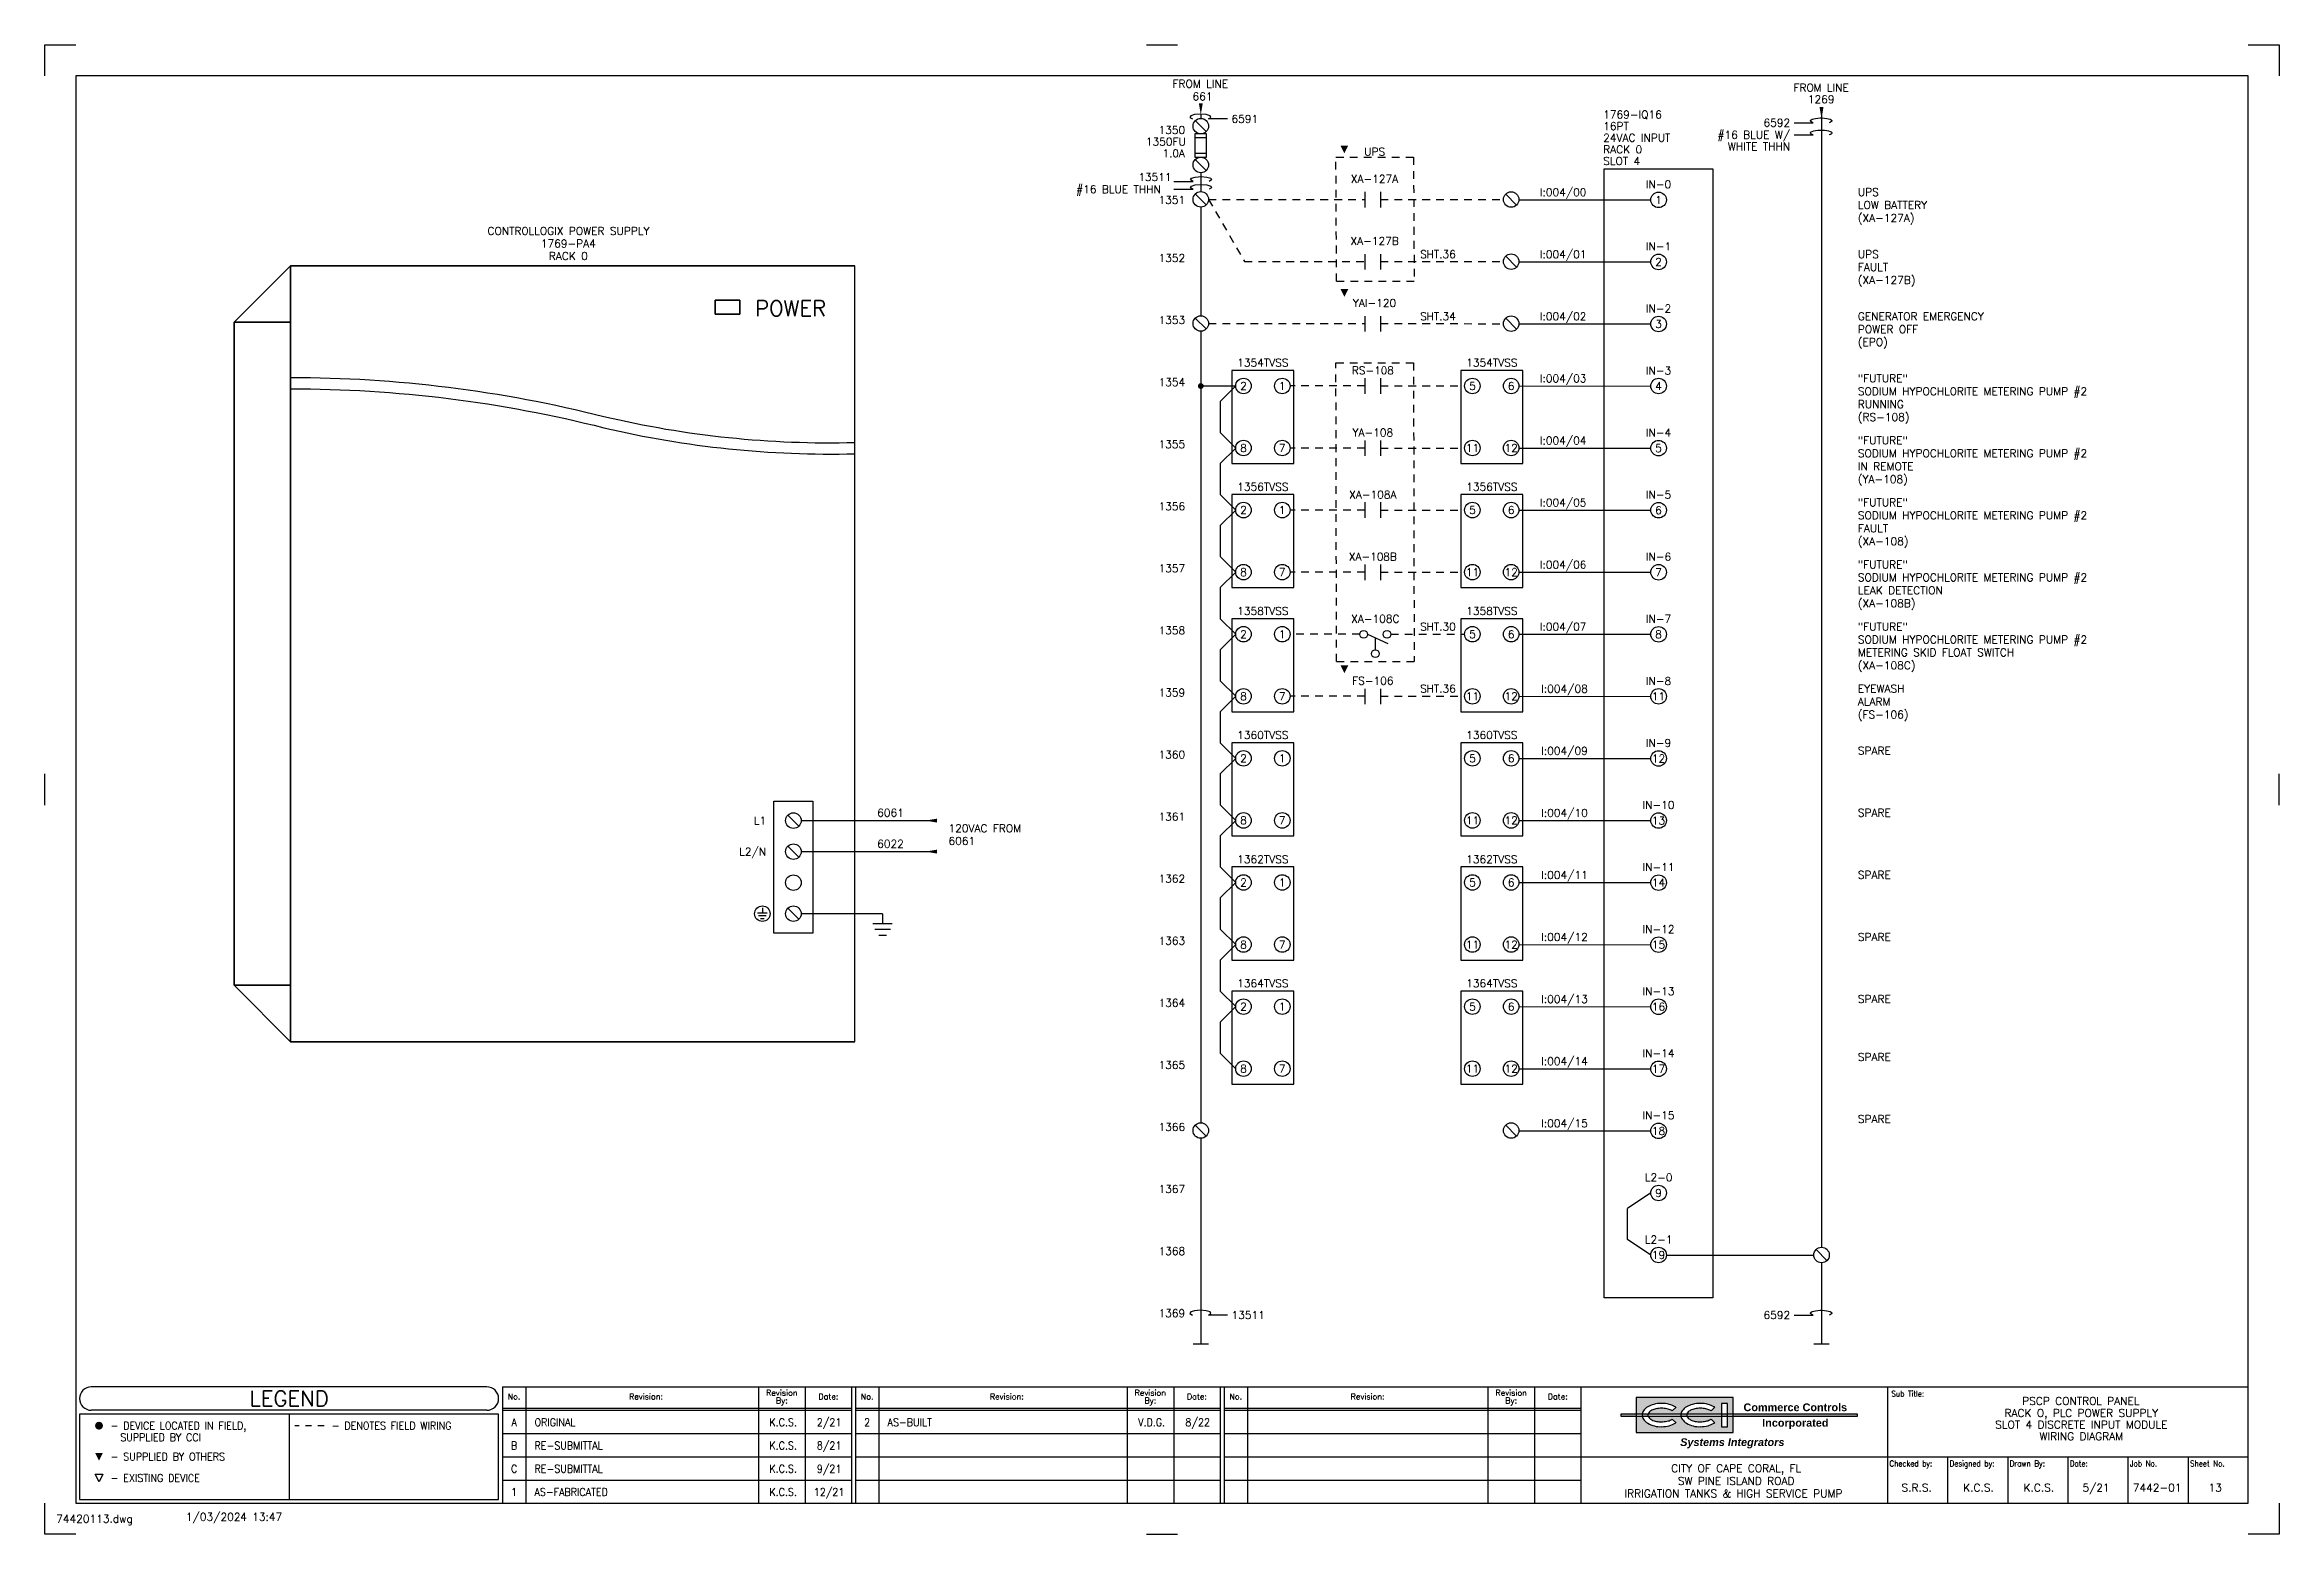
# Model space of a CAD drawing. Extents: x 0 to 36, y 0 to 24.
import ezdxf
from ezdxf.enums import TextEntityAlignment as Align

# ---------------------------------------------------------------- set-up
doc = ezdxf.new("R2010")
doc.units = 0
doc.header["$LTSCALE"] = 0.5
doc.header["$MEASUREMENT"] = 0
doc.linetypes.add('HIDDEN', pattern=[0.375, 0.25, -0.125])
doc.linetypes.add('HIDDEN2', pattern=[0.1875, 0.125, -0.0625])
doc.layers.get('0').update_dxf_attribs({"linetype": 'CONTINUOUS'})
for name, color, linetype in [('0 @ 1', 7, 'CONTINUOUS'), ('02_i1769-IA16-AC-DIGITAL-', 32, 'CONTINUOUS'), ('BORDER', 2, 'CONTINUOUS'), ('CUT-MARK', 5, 'CONTINUOUS'), ('NEUTRAL', 1, 'CONTINUOUS')]:
    doc.layers.add(name, color=color, linetype=linetype)
doc.styles.add('arial', font='arialbd.ttf')
doc.styles.add('arialitalic', font='arialbi.ttf')
doc.styles.add('ROMANS', font='ROMANS.shx')
doc.styles.get("Standard").update_dxf_attribs({"font": 'SIMPLEX'})

# ---------------------------------------------------------------- blocks, each defined once
blk = doc.blocks.new('CUTMARK')
at = {"color": 5}
for p, q in [((0, 23.5), (0, 24)), ((0, 24), (0.5, 24)), ((17.75, 24), (18.25, 24)), ((35.5, 24), (36, 24)), ((36, 24), (36, 23.5)), ((0, 11.75), (0, 12.25)), ((36, 11.75), (36, 12.25)), ((0, 0), (0, 0.5)), ((36, 0.5), (36, 0)), ((0.5, 0), (0, 0)), ((17.75, 0), (18.25, 0)), ((36, 0), (35.5, 0))]:
    blk.add_line(p, q, dxfattribs=at)
blk = doc.blocks.new('FCIRLEG')
at = {"color": 5, "const_width": 0.0625}
blk.add_lwpolyline([(-0.03125, 0, 1), (0.03125, 0, 1)], format="xyb", close=True, dxfattribs=at)
blk = doc.blocks.new('FTRIULEG')
at = {"color": 5}
blk.add_solid([(0, 0.125), (0, 0.125), (-0.0625, 0), (0.0625, 0)], dxfattribs=at)
blk = doc.blocks.new('CCILOGO3')
h = blk.add_hatch(color=256)
h.paths.add_polyline_path([(25.922, 2.094, -0.060974), (26.047, 2.109, -0.060974), (26.172, 2.094, -0.074343), (26.268, 2.054, -0.016679), (26.281, 2.046), (26.221, 1.988, 0.036094), (26.202, 1.999, 0.064948), (26.135, 2.022, 0.051099), (26.047, 2.031, 0.051099), (25.958, 2.022, 0.064948), (25.892, 1.999, 0.104203), (25.841, 1.959, 0.105248), (25.83, 1.937), (26.36, 1.937, -0.117879), (26.38, 1.988, -0.106943), (26.451, 2.054, -0.074343), (26.547, 2.094, -0.060974), (26.672, 2.109, -0.060974), (26.797, 2.094, -0.074343), (26.893, 2.054, -0.016679), (26.906, 2.046), (26.846, 1.988, 0.036094), (26.827, 1.999, 0.064948), (26.76, 2.022, 0.051099), (26.672, 2.031, 0.051099), (26.583, 2.022, 0.064948), (26.517, 1.999, 0.104203), (26.466, 1.959, 0.105248), (26.455, 1.937), (27.016, 1.937), (27.016, 2.109), (27.109, 2.109), (27.109, 1.937), (27.203, 1.937), (27.203, 2.203), (25.641, 2.203), (25.641, 1.937), (25.735, 1.937, -0.117879), (25.755, 1.988, -0.106943), (25.826, 2.054, -0.074343)])
h.paths.add_polyline_path([(25.826, 1.789, -0.106943), (25.755, 1.856, -0.117879), (25.735, 1.906), (25.641, 1.906), (25.641, 1.641), (27.203, 1.641), (27.203, 1.906), (27.109, 1.906), (27.109, 1.734), (27.016, 1.734), (27.016, 1.906), (26.455, 1.906, 0.105248), (26.466, 1.885, 0.104203), (26.517, 1.845, 0.064948), (26.592, 1.819, 0.063643), (26.672, 1.812, 0.051099), (26.76, 1.822, 0.064948), (26.827, 1.845, 0.036094), (26.846, 1.856), (26.906, 1.798, -0.016679), (26.893, 1.789, -0.074343), (26.797, 1.75, -0.060974), (26.672, 1.734, -0.074995), (26.558, 1.745, -0.074343), (26.451, 1.789, -0.106943), (26.38, 1.856, -0.117879), (26.36, 1.906), (25.83, 1.906, 0.105248), (25.841, 1.885, 0.104203), (25.892, 1.845, 0.064948), (25.967, 1.819, 0.063643), (26.047, 1.812, 0.051099), (26.135, 1.822, 0.064948), (26.202, 1.845, 0.036094), (26.221, 1.856), (26.281, 1.798, -0.016679), (26.268, 1.789, -0.074343), (26.172, 1.75, -0.060974), (26.047, 1.734, -0.074995), (25.933, 1.745, -0.074343)])
h.paths.add_polyline_path([(25.641, 1.906), (25.641, 1.937), (25.391, 1.937), (25.391, 1.906)])
h.paths.add_polyline_path([(25.83, 1.906, -0.068202), (25.828, 1.922, -0.068202), (25.83, 1.937), (25.735, 1.937, 0.033731), (25.734, 1.922, 0.033731), (25.735, 1.906)])
h.paths.add_polyline_path([(26.455, 1.906, -0.068202), (26.453, 1.922, -0.068202), (26.455, 1.937), (26.36, 1.937, 0.033731), (26.359, 1.922, 0.033731), (26.36, 1.906)])
h.paths.add_polyline_path([(27.109, 1.906), (27.109, 1.937), (27.016, 1.937), (27.016, 1.906)])
h.paths.add_polyline_path([(29.203, 1.906), (29.203, 1.937), (27.203, 1.937), (27.203, 1.906)])
for p, q in [((27.203, 2.203), (25.641, 2.203)), ((25.641, 2.203), (25.641, 1.641)), ((27.203, 1.641), (27.203, 2.203)), ((29.203, 1.937), (25.391, 1.937)), ((25.391, 1.937), (25.391, 1.906)), ((25.391, 1.906), (29.203, 1.906)), ((26.221, 1.988), (26.281, 2.046)), ((26.221, 1.856), (26.281, 1.798)), ((26.846, 1.988), (26.906, 2.046)), ((26.846, 1.856), (26.906, 1.798)), ((27.109, 2.109), (27.016, 2.109)), ((27.016, 2.109), (27.016, 1.734)), ((27.109, 1.734), (27.109, 2.109)), ((29.203, 1.906), (29.203, 1.937)), ((25.641, 1.641), (27.203, 1.641)), ((27.016, 1.734), (27.109, 1.734))]:
    blk.add_line(p, q)
for centre, radius, start, end in [((25.851, 1.922), 0.116, 145.3805, 180), ((25.851, 1.922), 0.116, 180, 214.6195), ((25.944, 1.857), 0.23, 120.9638, 145.3805), ((25.944, 1.987), 0.23, 214.6195, 239.0362), ((26.006, 1.754), 0.35, 103.9568, 120.9638), ((25.886, 1.922), 0.0581, 140.3607, 180), ((25.886, 1.922), 0.0581, 180, 219.6393), ((25.962, 1.859), 0.157, 116.5651, 140.3607), ((25.962, 1.985), 0.157, 219.6393, 243.4349), ((26.013, 1.757), 0.271, 101.7009, 116.5651), ((26.028, 2.117), 0.305, 243.4349, 258.2991), ((26.047, 1.59), 0.519, 90, 103.9568), ((26.047, 1.595), 0.436, 90, 101.7009), ((26.031, 2.129), 0.317, 258.2991, 272.8654), ((26.047, 1.59), 0.519, 76.0432, 90), ((26.047, 1.595), 0.436, 78.2991, 90), ((26.047, 2.249), 0.436, 270, 281.7009), ((26.08, 1.757), 0.271, 63.4349, 78.2991), ((26.08, 2.087), 0.271, 281.7009, 296.5651), ((26.088, 1.754), 0.35, 59.0362, 76.0432), ((26.131, 1.859), 0.157, 55.1664, 63.4349), ((26.131, 1.985), 0.157, 296.5651, 304.8336), ((26.149, 1.857), 0.23, 55.214, 59.0362), ((26.476, 1.922), 0.116, 145.3805, 180), ((26.476, 1.922), 0.116, 180, 214.6195), ((26.569, 1.857), 0.23, 120.9638, 145.3805), ((26.569, 1.987), 0.23, 214.6195, 239.0362), ((26.631, 1.754), 0.35, 103.9568, 120.9638), ((26.511, 1.922), 0.0581, 140.3607, 180), ((26.511, 1.922), 0.0581, 180, 219.6393), ((26.587, 1.859), 0.157, 116.5651, 140.3607), ((26.587, 1.985), 0.157, 219.6393, 243.4349), ((26.638, 1.757), 0.271, 101.7009, 116.5651), ((26.653, 2.117), 0.305, 243.4349, 258.2991), ((26.672, 1.59), 0.519, 90, 103.9568), ((26.672, 1.595), 0.436, 90, 101.7009), ((26.656, 2.129), 0.317, 258.2991, 272.8654), ((26.672, 1.59), 0.519, 76.0432, 90), ((26.672, 1.595), 0.436, 78.2991, 90), ((26.672, 2.249), 0.436, 270, 281.7009), ((26.705, 1.757), 0.271, 63.4349, 78.2991), ((26.705, 2.087), 0.271, 281.7009, 296.5651), ((26.713, 1.754), 0.35, 59.0362, 76.0432), ((26.756, 1.859), 0.157, 55.1664, 63.4349), ((26.756, 1.985), 0.157, 296.5651, 304.8336), ((26.774, 1.857), 0.23, 55.214, 59.0362), ((26.027, 2.125), 0.391, 239.0362, 256.0432), ((26.025, 2.118), 0.384, 256.0432, 273.1986), ((26.047, 2.253), 0.519, 270, 283.9568), ((26.088, 2.09), 0.35, 283.9568, 300.9638), ((26.149, 1.987), 0.23, 300.9638, 304.786), ((26.652, 2.125), 0.391, 239.0362, 256.0432), ((26.65, 2.118), 0.384, 256.0432, 273.1986), ((26.672, 2.253), 0.519, 270, 283.9568), ((26.713, 2.09), 0.35, 283.9568, 300.9638), ((26.774, 1.987), 0.23, 300.9638, 304.786)]:
    blk.add_arc(centre, radius, start, end)
for s, style, p in [('Commerce Controls', 'arial', (28.203, 1.984)), ('Incorporated', 'arial', (28.203, 1.734)), ('Systems Integrators', 'arialitalic', (27.188, 1.422))]:
    blk.add_text(s, height=0.125, dxfattribs=dict(style=style)).set_placement(p, align=Align.CENTER)
blk = doc.blocks.new('RNUMHAND')
at = {"color": 5}
blk.add_line((0, 0), (-0.309, 0), dxfattribs=at)
at = {"color": 5, "linetype": 'Continuous'}
blk.add_polyline3d([(-0.309, 0, 0), (-0.288, 0.008, 0), (-0.273, 0.018, 0), (-0.266, 0.028, 0), (-0.267, 0.038, 0), (-0.277, 0.048, 0), (-0.294, 0.057, 0), (-0.318, 0.065, 0), (-0.348, 0.071, 0), (-0.382, 0.076, 0), (-0.419, 0.078, 0), (-0.456, 0.078, 0), (-0.493, 0.076, 0), (-0.527, 0.071, 0), (-0.557, 0.065, 0), (-0.581, 0.057, 0), (-0.598, 0.048, 0), (-0.608, 0.038, 0), (-0.609, 0.028, 0), (-0.602, 0.018, 0), (-0.587, 0.008, 0), (-0.566, 0, 0)], dxfattribs=at)
blk = doc.blocks.new('LNUMHAND')
at = {"color": 5}
blk.add_line((0, 0), (-0.309, 0), dxfattribs=at)
at = {"color": 5, "linetype": 'Continuous'}
blk.add_polyline3d([(-0.309, 0, 0), (-0.268, 0.024, 0), (-0.281, 0.05, 0), (-0.344, 0.071, 0), (-0.438, 0.078, 0), (-0.531, 0.071, 0), (-0.594, 0.05, 0), (-0.607, 0.024, 0), (-0.566, 0, 0)], dxfattribs=at)
blk = doc.blocks.new('TERM')
at = {"color": 1}
blk.add_line((-0.088, 0.088), (0.088, -0.088), dxfattribs=at)
blk.add_circle((0, 0), 0.125, dxfattribs=at)
blk = doc.blocks.new('DNARROW')
at = {"color": 5}
blk.add_solid([(-0.03125, 0.125), (0.03125, 0.125), (0, -0.0625)], dxfattribs=at)
blk = doc.blocks.new('conno')
at = {"color": 5}
for p, q in [((-0.125, 0.125), (-0.125, -0.125)), ((0.125, 0.125), (0.125, -0.125))]:
    blk.add_line(p, q, dxfattribs=at)
at = {"color": 5, "style": 'ROMANS'}
blk.add_attdef('NUMBER', text='', height=0.125, dxfattribs=at).set_placement((0, 0.1875), align=Align.CENTER)
blk = doc.blocks.new('gnd')
at = {"color": 5}
for p, q in [((0, 0), (0, -0.15625)), ((-0.15625, -0.15625), (0.15625, -0.15625)), ((-0.125, -0.25), (0.125, -0.25)), ((-0.0625, -0.34375), (0.0625, -0.34375))]:
    blk.add_line(p, q, dxfattribs=at)
blk = doc.blocks.new('LARROW')
at = {"color": 5}
blk.add_solid([(0.125, 0.03125), (0.125, -0.03125), (-0.0625, 0)], dxfattribs=at)
blk = doc.blocks.new('DOT')
at = {"color": 2, "const_width": 0.0469}
blk.add_lwpolyline([(-0.023, 0, 1), (0.023, 0, 1)], format="xyb", close=True, dxfattribs=at)
blk = doc.blocks.new('lvls')
at = {"color": 5}
for p, q in [((-0.125, 0), (0.202, -0.146)), ((0, -0.25), (0, -0.056))]:
    blk.add_line(p, q, dxfattribs=at)
for centre in [(-0.189, -0.001), (0.188, 0), (0, -0.312)]:
    blk.add_circle(centre, 0.0625, dxfattribs=at)
at = {"style": 'ROMANS'}
blk.add_attdef('DEVICE_ID', text='', height=0.125, dxfattribs=at).set_placement((0, 0.188), align=Align.CENTER)
blk = doc.blocks.new('*U26')
ref = blk.add_blockref('lvls', (21.4375, 14.5))
ref.add_attrib('DEVICE_ID', 'XA-108C', dxfattribs={"layer": '0 @ 1', "height": 0.125, "style": 'ROMANS'}).set_placement((21.4375, 14.6875), align=Align.CENTER)
blk = doc.blocks.new('11')
at = {"style": 'ROMANS', "width": 0.9}
for s, p in [('C', (7.562, 0.993)), ('K.C.S.', (11.896, 0.993)), ('9/21', (12.637, 0.993))]:
    blk.add_text(s, height=0.125, dxfattribs=at).set_placement(p, align=Align.CENTER)
blk.add_text('RE-SUBMITTAL', height=0.125, dxfattribs=at).set_placement((7.891, 0.993))
blk = doc.blocks.new('14')
at = {"style": 'ROMANS', "width": 0.9}
for s, p in [('1', (7.563, 0.618)), ('K.C.S.', (11.896, 0.618)), ('12/21', (12.637, 0.618))]:
    blk.add_text(s, height=0.125, dxfattribs=at).set_placement(p, align=Align.CENTER)
blk.add_text('AS-FABRICATED', height=0.125, dxfattribs=at).set_placement((7.891, 0.618))
blk = doc.blocks.new('DrawingName')
at = {"color": 0, "linetype": 'Continuous', "insert": (0.1875, 0.3125), "char_height": 0.125, "attachment_point": 1, "style": 'ROMANS'}
blk.add_mtext('74420113.dwg', dxfattribs=at)
blk = doc.blocks.new('dwgfilename')
at = {"color": 0, "linetype": 'Continuous'}
blk.add_blockref('DrawingName', (0, 0), dxfattribs=at)
blk = doc.blocks.new('dwgdate')
at = {"color": 0, "linetype": 'Continuous', "insert": (2.1875, 0.34375), "char_height": 0.125, "attachment_point": 1, "style": 'ROMANS'}
blk.add_mtext(' 1/03/2024 13:47', dxfattribs=at)
blk = doc.blocks.new('Drawing_Name_Date_Panel_Layout')
at = {"linetype": 'Continuous'}
for name in ['dwgdate', 'dwgfilename']:
    blk.add_blockref(name, (0, 0), dxfattribs=at)

msp = doc.modelspace()

# ---------------------------------------------------------------- linework, layer by layer
for p, q in [((18.625, 22.875), (18.625, 22.812)), ((18.625, 21.938), (18.625, 21.633)), ((18.625, 21.872), (18.625, 21.63)), ((18.625, 21.383), (18.625, 19.625)), ((23.75, 21.502), (25.875, 21.5)), ((23.75, 20.502), (25.875, 20.5)), ((23.75, 19.502), (25.875, 19.5)), ((18.625, 19.383), (18.625, 8.63)), ((19.188, 18.5), (18.625, 18.5)), ((19.188, 18.502), (18.938, 18.252)), ((23.75, 18.502), (25.875, 18.5)), ((18.938, 18.252), (18.938, 17.752)), ((19.188, 17.502), (18.938, 17.752)), ((19.188, 17.502), (18.938, 17.252)), ((23.75, 17.502), (25.875, 17.5)), ((18.938, 17.252), (18.938, 16.752)), ((19.188, 16.502), (18.938, 16.752)), ((19.188, 16.502), (18.938, 16.252)), ((18.938, 16.252), (18.938, 15.752)), ((23.75, 16.502), (25.875, 16.5)), ((19.188, 15.502), (18.938, 15.752)), ((19.188, 15.502), (18.938, 15.252)), ((23.75, 15.502), (25.875, 15.5)), ((18.938, 15.252), (18.938, 14.752)), ((19.188, 14.502), (18.938, 14.752)), ((19.188, 14.502), (18.938, 14.252)), ((23.75, 14.502), (25.875, 14.5)), ((18.938, 14.252), (18.938, 13.752)), ((19.188, 13.502), (18.938, 13.752)), ((19.188, 13.502), (18.938, 13.252)), ((23.75, 13.502), (25.875, 13.5)), ((18.938, 13.252), (18.938, 12.752)), ((19.188, 12.502), (18.938, 12.752)), ((19.188, 12.502), (18.938, 12.252)), ((18.938, 12.252), (18.938, 11.752)), ((23.75, 12.502), (25.875, 12.5)), ((19.188, 11.502), (18.938, 11.752)), ((19.188, 11.502), (18.938, 11.252)), ((18.938, 11.252), (18.938, 10.752)), ((23.75, 11.502), (25.875, 11.5)), ((19.188, 10.502), (18.938, 10.752)), ((19.188, 10.502), (18.938, 10.252)), ((23.75, 10.502), (25.875, 10.5)), ((18.938, 10.252), (18.938, 9.752)), ((19.188, 9.502), (18.938, 9.752)), ((19.188, 9.502), (18.938, 9.252)), ((23.75, 9.502), (25.875, 9.5)), ((18.938, 9.252), (18.938, 8.752)), ((19.188, 8.502), (18.938, 8.752)), ((18.625, 8.63), (18.625, 6.625)), ((19.188, 8.502), (18.938, 8.252)), ((23.75, 8.502), (25.875, 8.5)), ((18.938, 8.252), (18.938, 7.752)), ((19.188, 7.502), (18.938, 7.752)), ((23.75, 7.502), (25.875, 7.5)), ((23.75, 6.502), (25.875, 6.5)), ((18.625, 6.38), (18.625, 3.062)), ((25.875, 5.5), (25.5, 5.25)), ((25.5, 4.75), (25.5, 5.25)), ((25.875, 4.5), (25.5, 4.75)), ((18.75, 3.062), (18.5, 3.062)), ((28.75, 3.062), (28.5, 3.062))]:
    msp.add_line(p, q)
at = {"color": 5}
for p, q in [((18.531, 22.562), (18.531, 22.188)), ((18.719, 22.562), (18.531, 22.562)), ((18.719, 22.5), (18.531, 22.5)), ((18.719, 22.188), (18.719, 22.562)), ((18.531, 22.25), (18.719, 22.25)), ((18.531, 22.188), (18.719, 22.188))]:
    msp.add_line(p, q, dxfattribs=at)
at = {"color": 0, "linetype": 'HIDDEN'}
for p, q in [((20.802, 22.188), (22.052, 22.188)), ((20.812, 20.188), (20.802, 22.188)), ((22.052, 22.188), (22.062, 20.188)), ((20.812, 20.188), (22.062, 20.188)), ((20.802, 18.875), (22.052, 18.875)), ((20.812, 14.062), (20.802, 18.875)), ((22.052, 18.875), (22.062, 14.062)), ((20.812, 14.062), (22.062, 14.062))]:
    msp.add_line(p, q, dxfattribs=at)
at = {"linetype": 'HIDDEN'}
for p, q in [((18.75, 21.508), (21.268, 21.506)), ((18.75, 21.508), (19.328, 20.508)), ((21.518, 21.506), (23.5, 21.505)), ((19.328, 20.508), (21.268, 20.506)), ((21.518, 20.506), (23.5, 20.505)), ((18.75, 19.508), (21.268, 19.506)), ((21.518, 19.506), (23.5, 19.505)), ((21.268, 18.502), (20.062, 18.502)), ((21.518, 18.502), (22.875, 18.502)), ((21.268, 17.502), (20.062, 17.502)), ((21.518, 17.502), (22.875, 17.502)), ((21.268, 16.502), (20.062, 16.502)), ((21.518, 16.502), (22.875, 16.502)), ((21.268, 15.502), (20.062, 15.502)), ((21.518, 15.502), (22.875, 15.502)), ((21.186, 14.502), (20.062, 14.502)), ((21.687, 14.502), (22.875, 14.502)), ((21.268, 13.502), (20.062, 13.502)), ((21.518, 13.502), (22.875, 13.502))]:
    msp.add_line(p, q, dxfattribs=at)
at = {"color": 0}
for p, q in [((13.052, 7.937, 12.68), (13.052, 20.437, 12.68)), ((11.749, 11.812), (12.374, 11.812)), ((11.749, 9.687), (11.749, 11.812)), ((12.374, 11.812), (12.374, 9.687)), ((12.187, 11.499), (14.312, 11.499)), ((12.187, 10.999), (14.312, 10.999)), ((13.499, 9.999), (12.187, 9.999)), ((12.374, 9.687), (11.749, 9.687)), ((7.125, 2.375), (0.75, 2.375)), ((0.562, 1.937), (0.562, 0.562)), ((7.313, 1.937), (0.562, 1.937)), ((7.125, 2), (0.75, 2)), ((3.938, 1.937), (3.938, 0.562)), ((0.562, 0.562), (7.313, 0.562))]:
    msp.add_line(p, q, dxfattribs=at)
at = {"linetype": 'Continuous'}
for p, q in [((20.125, 18.752), (19.125, 18.752)), ((19.125, 18.752), (19.125, 17.252)), ((20.125, 17.252), (20.125, 18.752)), ((23.812, 18.752), (22.812, 18.752)), ((22.812, 18.752), (22.812, 17.252)), ((23.812, 17.252), (23.812, 18.752)), ((19.125, 17.252), (20.125, 17.252)), ((22.812, 17.252), (23.812, 17.252)), ((20.125, 16.752), (19.125, 16.752)), ((19.125, 16.752), (19.125, 15.252)), ((20.125, 15.252), (20.125, 16.752)), ((23.812, 16.752), (22.812, 16.752)), ((22.812, 16.752), (22.812, 15.252)), ((23.812, 15.252), (23.812, 16.752)), ((19.125, 15.252), (20.125, 15.252)), ((22.812, 15.252), (23.812, 15.252)), ((20.125, 14.752), (19.125, 14.752)), ((19.125, 14.752), (19.125, 13.252)), ((20.125, 13.252), (20.125, 14.752)), ((23.812, 14.752), (22.812, 14.752)), ((22.812, 14.752), (22.812, 13.252)), ((23.812, 13.252), (23.812, 14.752)), ((19.125, 13.252), (20.125, 13.252)), ((22.812, 13.252), (23.812, 13.252)), ((20.125, 12.752), (19.125, 12.752)), ((19.125, 12.752), (19.125, 11.252)), ((20.125, 11.252), (20.125, 12.752)), ((23.812, 12.752), (22.812, 12.752)), ((22.812, 12.752), (22.812, 11.252)), ((23.812, 11.252), (23.812, 12.752)), ((19.125, 11.252), (20.125, 11.252)), ((22.812, 11.252), (23.812, 11.252)), ((20.125, 10.752), (19.125, 10.752)), ((19.125, 10.752), (19.125, 9.252)), ((20.125, 9.252), (20.125, 10.752)), ((23.812, 10.752), (22.812, 10.752)), ((22.812, 10.752), (22.812, 9.252)), ((23.812, 9.252), (23.812, 10.752)), ((19.125, 9.252), (20.125, 9.252)), ((22.812, 9.252), (23.812, 9.252)), ((20.125, 8.752), (19.125, 8.752)), ((19.125, 8.752), (19.125, 7.252)), ((20.125, 7.252), (20.125, 8.752)), ((23.812, 8.752), (22.812, 8.752)), ((22.812, 8.752), (22.812, 7.252)), ((23.812, 7.252), (23.812, 8.752)), ((19.125, 7.252), (20.125, 7.252)), ((22.812, 7.252), (23.812, 7.252)), ((0.875, 0.844), (0.813, 0.969)), ((0.813, 0.969), (0.938, 0.969)), ((0.938, 0.969), (0.875, 0.844))]:
    msp.add_line(p, q, dxfattribs=at)
at = {"color": 2}
for p, q in [((7.375, 2.375), (13.062, 2.375)), ((7.375, 2.375), (7.375, 0.5)), ((7.75, 2.375), (7.75, 0.5)), ((11.5, 2.375), (11.5, 0.5)), ((12.25, 2.375), (12.25, 0.5)), ((13, 2.375), (13, 0.5)), ((13.062, 2.375), (13.062, 0.5)), ((13.062, 2.375), (19, 2.375)), ((13.437, 2.375), (13.437, 0.5)), ((17.437, 2.375), (17.437, 0.5)), ((18.188, 2.375), (18.188, 0.5)), ((18.938, 2.375), (18.938, 0.5)), ((19, 2.375), (24.75, 2.375)), ((19, 2.375), (19, 0.5)), ((19.375, 2.375), (19.375, 0.5)), ((23.25, 2.375), (23.25, 0.5)), ((24, 2.375), (24, 0.5)), ((24.754, 2.375), (35.5, 2.375)), ((24.754, 0.5), (24.754, 2.375)), ((29.688, 2.375), (29.688, 0.5)), ((7.375, 2.031), (12.996, 2.031)), ((7.375, 2), (13, 2)), ((13.062, 2.031), (18.933, 2.031)), ((13.062, 2), (18.938, 2)), ((19, 2.031), (24.746, 2.031)), ((19, 2), (24.75, 2)), ((7.375, 1.625), (13, 1.625)), ((13.062, 1.625), (18.938, 1.625)), ((19, 1.625), (24.75, 1.625)), ((7.375, 1.25), (13, 1.25)), ((13.062, 1.25), (18.938, 1.25)), ((19, 1.25), (24.75, 1.25)), ((24.754, 1.25), (35.5, 1.25)), ((30.656, 1.25), (30.656, 0.5)), ((31.625, 1.25), (31.625, 0.5)), ((32.594, 1.25), (32.594, 0.5)), ((33.562, 1.25), (33.562, 0.5)), ((34.531, 1.25), (34.531, 0.5)), ((7.375, 0.875), (13, 0.875)), ((13.062, 0.875), (18.938, 0.875)), ((19, 0.875), (24.75, 0.875))]:
    msp.add_line(p, q, dxfattribs=at)
at = {"color": 0, "linetype": 'Continuous'}
msp.add_line((7.313, 0.562), (7.313, 1.937), dxfattribs=at)
at = {"linetype": 'HIDDEN2'}
msp.add_line((4.5, 1.75), (4.031, 1.75), dxfattribs=at)
msp.add_lwpolyline([(25.125, 22), (26.875, 22), (26.875, 3.812), (25.125, 3.812)], close=True)
at = {"elevation": 13.532}
for points in [[(3.961, 18.639, -0.062015), (9.009, 18.01, 0.064188), (13.052, 17.591)], [(3.961, 18.457, -0.062015), (9.009, 17.829, 0.064188), (13.052, 17.409)]]:
    msp.add_lwpolyline(points, format="xyb", dxfattribs=at)
for centre in [(26, 21.5), (26, 20.5), (26, 19.5), (26, 18.5), (26, 17.5), (26, 16.5), (26, 15.5), (26, 14.5), (26, 13.5), (26, 12.5), (26, 11.5), (26, 10.5), (26, 9.5), (26, 8.5), (26, 7.5), (26, 6.5), (26, 5.5), (26, 4.5)]:
    msp.add_circle(centre, 0.125)
at = {"linetype": 'Continuous'}
for centre in [(19.312, 18.502), (19.938, 18.502), (23, 18.502), (23.625, 18.502), (19.312, 17.502), (19.938, 17.502), (23, 17.502), (23.625, 17.502), (19.312, 16.502), (19.938, 16.502), (23, 16.502), (23.625, 16.502), (19.312, 15.502), (19.938, 15.502), (23, 15.502), (23.625, 15.502), (19.312, 14.502), (19.938, 14.502), (23, 14.502), (23.625, 14.502), (19.312, 13.502), (19.938, 13.502), (23, 13.502), (23.625, 13.502), (19.312, 12.502), (19.938, 12.502), (23, 12.502), (23.625, 12.502), (19.312, 11.502), (19.938, 11.502), (23, 11.502), (23.625, 11.502), (19.312, 10.502), (19.938, 10.502), (23, 10.502), (23.625, 10.502), (19.312, 9.502), (19.938, 9.502), (23, 9.502), (23.625, 9.502), (19.312, 8.502), (19.938, 8.502), (23, 8.502), (23.625, 8.502), (19.312, 7.502), (19.938, 7.502), (23, 7.502), (23.625, 7.502)]:
    msp.add_circle(centre, 0.125, dxfattribs=at)
at = {"color": 1}
msp.add_circle((12.062, 10.499), 0.125, dxfattribs=at)
at = {"color": 0}
msp.add_circle((11.562, 9.999), 0.125, dxfattribs=at)
for centre, start, end in [((0.75, 2.187), 90, 270), ((7.125, 2.187), 270, 90)]:
    msp.add_arc(centre, 0.188, start, end, dxfattribs=at)
for points in [[(3.961, 7.937, 12.68), (3.961, 7.937, 12.68), (3.961, 7.937, 12.68), (3.961, 20.437, 12.68)], [(3.961, 7.937, 13.532), (3.961, 7.937, 12.68), (3.961, 20.437, 12.68), (3.961, 20.437, 13.532)], [(13.052, 20.437, 13.532), (13.052, 20.437, 13.532), (3.961, 20.437, 13.532)], [(3.961, 20.437, 13.532), (3.961, 20.437, 12.68), (13.052, 20.437, 12.68), (13.052, 20.437, 13.532)], [(13.052, 20.437, 13.532), (13.052, 20.437, 12.68), (13.052, 20.437, 13.532)], [(13.052, 7.937, 12.68), (13.052, 7.937, 12.68), (3.961, 7.937, 12.68)], [(13.052, 7.937, 13.532), (13.052, 7.937, 12.68), (3.961, 7.937, 12.68), (3.961, 7.937, 13.532)]]:
    msp.add_3dface(points)
at = {"layer": 'BORDER', "color": 2}
for p, q in [((35.5, 23.5), (0.5, 23.5)), ((0.5, 23.5), (0.5, 0.5)), ((35.5, 0.5), (35.5, 23.5)), ((0.5, 0.5), (35.5, 0.5))]:
    msp.add_line(p, q, dxfattribs=at)
at = {"layer": 'NEUTRAL'}
for p, q in [((28.625, 22.875), (28.625, 4.625)), ((26.125, 4.5), (28.5, 4.5)), ((28.625, 4.375), (28.625, 3.062))]:
    msp.add_line(p, q, dxfattribs=at)

# ---------------------------------------------------------------- block references
for name, p in [('DNARROW', (18.625, 22.932)), ('LNUMHAND', (19.057, 22.804)), ('DNARROW', (28.625, 22.87)), ('DOT', (18.625, 18.5)), ('*U26', (0, 0)), ('LNUMHAND', (19.057, 3.532)), ('11', (0, 0)), ('14', (0, 0)), ('Drawing_Name_Date_Panel_Layout', (0, 0))]:
    msp.add_blockref(name, p)
at = {"xscale": -1}
for name, p in [('RNUMHAND', (28.182, 22.742)), ('RNUMHAND', (28.182, 22.547)), ('LNUMHAND', (18.193, 21.797)), ('LNUMHAND', (18.193, 21.672)), ('RNUMHAND', (28.182, 3.532))]:
    msp.add_blockref(name, p, dxfattribs=at)
at = {"rotation": 180}
for p in [(20.938, 22.375), (20.938, 20.062), (20.938, 14), (0.875, 1.312)]:
    msp.add_blockref('FTRIULEG', p, dxfattribs=at)
at = {"color": 0, "linetype": 'Continuous'}
for name, p in [('conno', (21.393, 21.502)), ('conno', (21.393, 20.502)), ('conno', (21.393, 19.502)), ('conno', (21.393, 18.502)), ('conno', (21.393, 18.502)), ('conno', (21.393, 17.499)), ('conno', (21.393, 17.499)), ('conno', (21.393, 16.502)), ('conno', (21.393, 16.502)), ('conno', (21.393, 15.499)), ('conno', (21.393, 15.499)), ('conno', (21.393, 13.499)), ('conno', (21.393, 13.499)), ('TERM', (28.625, 4.5)), ('CCILOGO3', (0, 0)), ('FCIRLEG', (0.875, 1.75))]:
    msp.add_blockref(name, p, dxfattribs=at)
at = {"color": 0}
for name, p in [('TERM', (12.062, 11.499)), ('LARROW', (14.249, 11.499)), ('TERM', (12.062, 10.999)), ('LARROW', (14.249, 10.999)), ('TERM', (12.062, 9.999)), ('gnd', (13.499, 9.999))]:
    msp.add_blockref(name, p, dxfattribs=at)
at = {"color": 0, "xscale": 0.5, "yscale": 0.5, "zscale": 0.5}
msp.add_blockref('gnd', (11.562, 10.093), dxfattribs=at)
at = {"layer": '02_i1769-IA16-AC-DIGITAL-', "color": 0, "linetype": 'Continuous'}
for p in [(18.625, 22.688), (18.625, 22.062), (18.625, 21.508), (23.625, 21.505), (23.625, 20.505), (18.625, 19.508), (23.625, 19.505), (18.625, 6.505), (23.625, 6.505)]:
    msp.add_blockref('TERM', p, dxfattribs=at)
at = {"layer": 'CUT-MARK'}
msp.add_blockref('CUTMARK', (0, 0), dxfattribs=at)

# ---------------------------------------------------------------- texts
at = {"color": 9, "style": 'ROMANS'}
msp.add_text('FROM LINE', height=0.125, dxfattribs=at).set_placement((18.619, 23.307), align=Align.CENTER)
at = {"linetype": 'Continuous', "style": 'ROMANS'}
for s, p in [('661', (18.813, 23.103)), ('1269', (28.835, 23.058))]:
    msp.add_text(s, height=0.125, dxfattribs=at).set_placement(p, align=Align.RIGHT)
at = {"color": 11, "style": 'ROMANS'}
msp.add_text('FROM LINE', height=0.125, dxfattribs=at).set_placement((28.619, 23.245), align=Align.CENTER)
at = {"color": 0, "style": 'ROMANS'}
for s, p in [('1350', (18.375, 22.562)), ('1351', (18.375, 21.437)), ('1352', (18.375, 20.5)), ('1353', (18.375, 19.5)), ('1354', (18.375, 18.5)), ('1355', (18.375, 17.5)), ('1356', (18.375, 16.5)), ('1357', (18.375, 15.5)), ('1358', (18.375, 14.5)), ('1359', (18.375, 13.5)), ('1360', (18.375, 12.5)), ('L1', (11.624, 11.437)), ('1361', (18.375, 11.5)), ('L2/N', (11.624, 10.937)), ('1362', (18.375, 10.5)), ('1363', (18.375, 9.5)), ('1364', (18.375, 8.5)), ('1365', (18.375, 7.5)), ('1366', (18.375, 6.5)), ('1367', (18.375, 5.5)), ('1368', (18.375, 4.5)), ('1369', (18.375, 3.5))]:
    msp.add_text(s, height=0.125, dxfattribs=at).set_placement(p, align=Align.RIGHT)
at = {"color": 9, "style": 'ROMANS'}
for s, p in [('6591', (19.119, 22.742)), ('#16 BLUE THHN', (16.619, 21.609)), ('13511', (17.619, 21.804)), ('13511', (19.119, 3.469))]:
    msp.add_text(s, height=0.125, dxfattribs=at).set_placement(p)
at = {"linetype": 'Continuous', "style": 'ROMANS'}
for s, p in [('1769-IQ16', (25.107, 22.812)), ('16PT', (25.107, 22.625)), ('24VAC INPUT', (25.107, 22.437)), ('RACK 0', (25.107, 22.25)), ('SLOT 4', (25.107, 22.062))]:
    msp.add_text(s, height=0.125, dxfattribs=at).set_placement(p)
at = {"color": 11, "style": 'ROMANS'}
for s, p in [('6592', (28.119, 22.679)), ('#16 BLUE W/', (28.119, 22.485)), ('WHITE THHN', (28.119, 22.297)), ('6592', (28.119, 3.469))]:
    msp.add_text(s, height=0.125, dxfattribs=at).set_placement(p, align=Align.RIGHT)
at = {"style": 'ROMANS'}
for s, p in [('UPS', (21.425, 22.213)), ('XA-127A', (21.425, 21.776)), ('I:004/00', (24.461, 21.56)), ('IN-0', (26, 21.687)), ('1', (26, 21.437)), ('CONTROLLOGIX POWER SUPPLY', (8.437, 20.937)), ('XA-127B', (21.425, 20.776)), ('1769-PA4', (8.437, 20.734)), ('RACK 0', (8.437, 20.532)), ('SHT.36', (22.446, 20.562)), ('I:004/01', (24.461, 20.56)), ('IN-1', (26, 20.687)), ('2', (26, 20.437)), ('YAI-120', (21.425, 19.776)), ('IN-2', (26, 19.687)), ('SHT.34', (22.446, 19.562)), ('I:004/02', (24.461, 19.56)), ('3', (26, 19.437)), ('1354TVSS', (19.625, 18.814)), ('RS-108', (21.397, 18.689)), ('1354TVSS', (23.312, 18.814)), ('IN-3', (26, 18.687)), ('2', (19.312, 18.439)), ('1', (19.938, 18.439)), ('5', (23, 18.439)), ('6', (23.625, 18.439)), ('I:004/03', (24.461, 18.56)), ('4', (26, 18.437)), ('YA-108', (21.397, 17.689)), ('I:004/04', (24.461, 17.56)), ('IN-4', (26, 17.687)), ('8', (19.312, 17.439)), ('7', (19.938, 17.439)), ('11', (23, 17.439)), ('12', (23.625, 17.439)), ('5', (26, 17.437)), ('1356TVSS', (19.625, 16.814)), ('1356TVSS', (23.312, 16.814)), ('2', (19.312, 16.439)), ('1', (19.938, 16.439)), ('XA-108A', (21.397, 16.689)), ('5', (23, 16.439)), ('6', (23.625, 16.439)), ('I:004/05', (24.461, 16.56)), ('IN-5', (26, 16.687)), ('6', (26, 16.437)), ('8', (19.312, 15.439)), ('7', (19.938, 15.439)), ('XA-108B', (21.397, 15.689)), ('11', (23, 15.439)), ('12', (23.625, 15.439)), ('I:004/06', (24.461, 15.56)), ('IN-6', (26, 15.687)), ('7', (26, 15.437)), ('1358TVSS', (19.625, 14.814)), ('1358TVSS', (23.312, 14.814)), ('IN-7', (26, 14.687)), ('2', (19.312, 14.439)), ('1', (19.938, 14.439)), ('SHT.30', (22.446, 14.562)), ('5', (23, 14.439)), ('6', (23.625, 14.439)), ('I:004/07', (24.461, 14.56)), ('8', (26, 14.437)), ('FS-106', (21.397, 13.689)), ('SHT.36', (22.446, 13.562)), ('I:004/08', (24.483, 13.56)), ('IN-8', (26, 13.687)), ('8', (19.312, 13.439)), ('7', (19.938, 13.439)), ('11', (23, 13.439)), ('12', (23.625, 13.439)), ('11', (26, 13.437)), ('1360TVSS', (19.625, 12.814)), ('1360TVSS', (23.312, 12.814)), ('I:004/09', (24.483, 12.56)), ('IN-9', (26, 12.687)), ('2', (19.312, 12.439)), ('1', (19.938, 12.439)), ('5', (23, 12.439)), ('6', (23.625, 12.439)), ('12', (26, 12.437)), ('8', (19.312, 11.439)), ('7', (19.938, 11.439)), ('11', (23, 11.439)), ('12', (23.625, 11.439)), ('I:004/10', (24.483, 11.56)), ('IN-10', (26, 11.687)), ('13', (26, 11.437)), ('1362TVSS', (19.625, 10.814)), ('1362TVSS', (23.312, 10.814)), ('IN-11', (26, 10.687)), ('2', (19.312, 10.439)), ('1', (19.938, 10.439)), ('5', (23, 10.439)), ('6', (23.625, 10.439)), ('I:004/11', (24.483, 10.56)), ('14', (26, 10.437)), ('IN-12', (26, 9.687)), ('8', (19.312, 9.439)), ('7', (19.938, 9.439)), ('11', (23, 9.439)), ('12', (23.625, 9.439)), ('I:004/12', (24.483, 9.56)), ('15', (26, 9.437)), ('1364TVSS', (19.625, 8.814)), ('1364TVSS', (23.312, 8.814)), ('I:004/13', (24.483, 8.56)), ('IN-13', (26, 8.687)), ('2', (19.312, 8.439)), ('1', (19.938, 8.439)), ('5', (23, 8.439)), ('6', (23.625, 8.439)), ('16', (26, 8.437)), ('8', (19.312, 7.439)), ('7', (19.938, 7.439)), ('11', (23, 7.439)), ('12', (23.625, 7.439)), ('I:004/14', (24.483, 7.56)), ('IN-14', (26, 7.687)), ('17', (26, 7.437)), ('I:004/15', (24.483, 6.56)), ('IN-15', (26, 6.687)), ('18', (26, 6.437)), ('L2-0', (26, 5.687)), ('9', (26, 5.437)), ('L2-1', (26, 4.687)), ('19', (26, 4.437)), ('PSCP CONTROL PANEL ', (32.846, 2.085)), ('SLOT 4 DISCRETE INPUT MODULE', (32.81, 1.704)), ('RACK O, PLC POWER SUPPLY', (32.81, 1.891)), ('WIRING DIAGRAM', (32.81, 1.516)), ('CITY OF CAPE CORAL, FL', (27.25, 1)), ('IRRIGATION TANKS & HIGH SERVICE PUMP ', (27.25, 0.595)), ('SW PINE ISLAND ROAD', (27.25, 0.798))]:
    msp.add_text(s, height=0.125, dxfattribs=at).set_placement(p, align=Align.CENTER)
msp.add_text('POWER', height=0.25).set_placement((11.444, 19.627, 13.566))
at = {"color": 0, "style": 'ROMANS'}
for s, height, p in [('6061', 0.125, (13.624, 11.562)), ('6022', 0.125, (13.624, 11.062)), ('LEGEND', 0.25, (3.938, 2.062))]:
    msp.add_text(s, height=height, dxfattribs=at).set_placement(p, align=Align.CENTER)
for s, p in [('6061', (14.562, 11.109)), ('120VAC FROM', (14.562, 11.312))]:
    msp.add_text(s, height=0.125, dxfattribs=at).set_placement(p)
at = {"color": 2, "style": 'ROMANS'}
for s, p in [('No.', (7.562, 2.219)), ('Revision:', (9.687, 2.219)), ('Revision', (11.875, 2.281)), ('By:', (11.875, 2.156)), ('Date:', (12.625, 2.219)), ('No.', (13.25, 2.219)), ('Revision:', (15.5, 2.219)), ('Revision', (17.812, 2.281)), ('By:', (17.812, 2.156)), ('Date:', (18.562, 2.219)), ('No.', (19.188, 2.219)), ('Revision:', (21.312, 2.219)), ('Revision', (23.625, 2.281)), ('By:', (23.625, 2.156)), ('Date:', (24.375, 2.219))]:
    msp.add_text(s, height=0.0938, dxfattribs=at).set_placement(p, align=Align.MIDDLE_CENTER)
at = {"color": 2, "style": 'ROMANS', "width": 0.9}
for s, height, p in [('Sub Title:', 0.0938, (29.75, 2.219)), ('Checked by:', 0.09375, (29.719, 1.094)), ('Designed by:', 0.09375, (30.688, 1.094)), ('Drawn By:', 0.0938, (31.656, 1.094)), ('Date:', 0.0938, (32.625, 1.094)), ('Job No.', 0.0938, (33.594, 1.094)), ('Sheet No.', 0.0938, (34.562, 1.094))]:
    msp.add_text(s, height=height, dxfattribs=at).set_placement(p)
at = {"style": 'ROMANS', "width": 0.9}
for s, p in [('- DEVICE LOCATED IN FIELD,', (1.063, 1.687)), ('- DENOTES FIELD WIRING', (4.625, 1.687)), ('ORIGINAL', (7.891, 1.743)), ('AS-BUILT', (13.579, 1.743)), ('  SUPPLIED BY CCI', (1.063, 1.5)), ('RE-SUBMITTAL', (7.891, 1.368)), ('- SUPPLIED BY OTHERS', (1.063, 1.187)), ('- EXISTING DEVICE', (1.063, 0.844))]:
    msp.add_text(s, height=0.125, dxfattribs=at).set_placement(p)
for s, p in [('A', (7.562, 1.743)), ('K.C.S.', (11.896, 1.743)), ('2/21', (12.637, 1.743)), ('2', (13.25, 1.743)), ('V.D.G.', (17.833, 1.743)), ('8/22', (18.575, 1.743)), ('B', (7.562, 1.368)), ('K.C.S.', (11.896, 1.368)), ('8/21', (12.637, 1.368))]:
    msp.add_text(s, height=0.125, dxfattribs=at).set_placement(p, align=Align.CENTER)
at = {"color": 5, "style": 'ROMANS'}
for tag, p in [('1350FU', (18.062, 22.375)), ('1.0A', (18.188, 22.188))]:
    msp.add_attdef(tag, text='', height=0.125, dxfattribs=at).set_placement(p, align=Align.CENTER)
at = {"layer": '02_i1769-IA16-AC-DIGITAL-', "color": 0, "linetype": 'Continuous', "char_height": 0.125, "attachment_point": 1, "style": 'ROMANS'}
for s, width, insert in [('UPS\\PLOW BATTERY\\P(XA-127A)', 3.27683, (29.211, 21.687)), ('UPS\\PFAULT\\P(XA-127B)', 3.27683, (29.211, 20.687)), ('GENERATOR EMERGENCY\\PPOWER OFF\\P(EPO)', 3.27683, (29.211, 19.687)), ('"FUTURE"\\PSODIUM HYPOCHLORITE METERING PUMP #2 \\PRUNNING\\P(RS-108)', 4.73592, (29.211, 18.687)), ('"FUTURE"\\PSODIUM HYPOCHLORITE METERING PUMP #2 \\PIN REMOTE\\P(YA-108)', 4.74627, (29.211, 17.687)), ('"FUTURE"\\PSODIUM HYPOCHLORITE METERING PUMP #2 \\PFAULT\\P(XA-108)', 5.93631, (29.211, 16.687)), ('"FUTURE"\\PSODIUM HYPOCHLORITE METERING PUMP #2 \\PLEAK DETECTION\\P(XA-108B)', 5.68796, (29.211, 15.687)), ('"FUTURE"\\PSODIUM HYPOCHLORITE METERING PUMP #2 \\PMETERING SKID FLOAT SWITCH\\P(XA-108C)', 4.74627, (29.211, 14.687)), ('EYEWASH\\PALARM\\P(FS-106)', 3.74907, (29.211, 13.687)), ('SPARE', 3.74907, (29.211, 12.687)), ('SPARE', 3.74907, (29.211, 11.687)), ('SPARE', 3.74907, (29.211, 10.687)), ('SPARE', 3.74907, (29.211, 9.687)), ('SPARE', 3.74907, (29.211, 8.687)), ('SPARE', 3.27683, (29.211, 7.753)), ('SPARE', 3.27683, (29.211, 6.753))]:
    msp.add_mtext_dynamic_manual_height_columns(s, width=width, gutter_width=0.625, heights=[0], dxfattribs=dict(at, insert=insert))
at = {"layer": 'BORDER', "color": 4, "style": 'ROMANS'}
for s, p in [('S.R.S.', (30.156, 0.688)), ('K.C.S.', (31.156, 0.688)), ('K.C.S.', (32.125, 0.688)), ('5/21', (33.047, 0.688)), ('7442-01', (34.031, 0.688)), ('13', (34.969, 0.688))]:
    msp.add_text(s, height=0.125, dxfattribs=at).set_placement(p, align=Align.CENTER)

# ---------------------------------------------------------------- meshes
mesh = msp.add_polymesh((6, 3))
for k, corner in enumerate([(3.961, 19.528, 13.532), (3.961, 19.528, 0.578), (3.961, 19.528, 0.578), (3.052, 19.528, 13.532), (3.052, 19.528, 0.578), (3.052, 19.528, 0.578), (3.052, 19.528, 13.532), (3.052, 19.528, 0.578), (3.052, 19.528, 0.578), (3.961, 20.437, 13.532), (3.961, 20.437, 0.578), (3.961, 19.528, 0.578), (3.961, 20.437, 13.532), (3.961, 20.437, 13.532), (3.961, 19.528, 13.532), (3.052, 19.528, 13.532), (3.052, 19.528, 13.532), (3.052, 19.528, 13.532)]):
    mesh.set_mesh_vertex(divmod(k, 3), corner)
mesh = msp.add_polymesh((6, 3))
for k, corner in enumerate([(11.201, 19.659, 13.555), (11.201, 19.659, 13.532), (11.201, 19.659, 13.532), (10.803, 19.659, 13.555), (10.803, 19.659, 13.532), (10.803, 19.659, 13.532), (10.803, 19.886, 13.555), (10.803, 19.886, 13.532), (10.803, 19.659, 13.532), (11.201, 19.886, 13.555), (11.201, 19.886, 13.532), (11.201, 19.659, 13.532), (11.201, 19.886, 13.555), (11.201, 19.886, 13.555), (11.201, 19.659, 13.555), (10.803, 19.886, 13.555), (10.803, 19.886, 13.555), (10.803, 19.659, 13.555)]):
    mesh.set_mesh_vertex(divmod(k, 3), corner)
mesh = msp.add_polymesh((6, 3))
for k, corner in enumerate([(3.961, 8.846, 13.532), (3.961, 8.846, 0.578), (3.961, 8.846, 0.578), (3.052, 8.846, 13.532), (3.052, 8.846, 0.578), (3.052, 8.846, 0.578), (3.052, 19.528, 13.532), (3.052, 19.528, 0.578), (3.052, 8.846, 0.578), (3.961, 19.528, 13.532), (3.961, 19.528, 0.578), (3.961, 8.846, 0.578), (3.961, 19.528, 13.532), (3.961, 19.528, 13.532), (3.961, 8.846, 13.532), (3.052, 19.528, 13.532), (3.052, 19.528, 13.532), (3.052, 8.846, 13.532)]):
    mesh.set_mesh_vertex(divmod(k, 3), corner)
mesh = msp.add_polymesh((6, 3))
for k, corner in enumerate([(3.961, 7.937, 13.532), (3.961, 7.937, 0.578), (3.961, 7.937, 0.578), (3.052, 8.846, 13.532), (3.052, 8.846, 0.578), (3.052, 8.846, 0.578), (3.052, 8.846, 13.532), (3.052, 8.846, 0.578), (3.052, 8.846, 0.578), (3.961, 8.846, 13.532), (3.961, 8.846, 0.578), (3.961, 7.937, 0.578), (3.961, 8.846, 13.532), (3.961, 8.846, 13.532), (3.961, 7.937, 13.532), (3.052, 8.846, 13.532), (3.052, 8.846, 13.532), (3.052, 8.846, 13.532)]):
    mesh.set_mesh_vertex(divmod(k, 3), corner)

doc.saveas('drawing.dxf')
